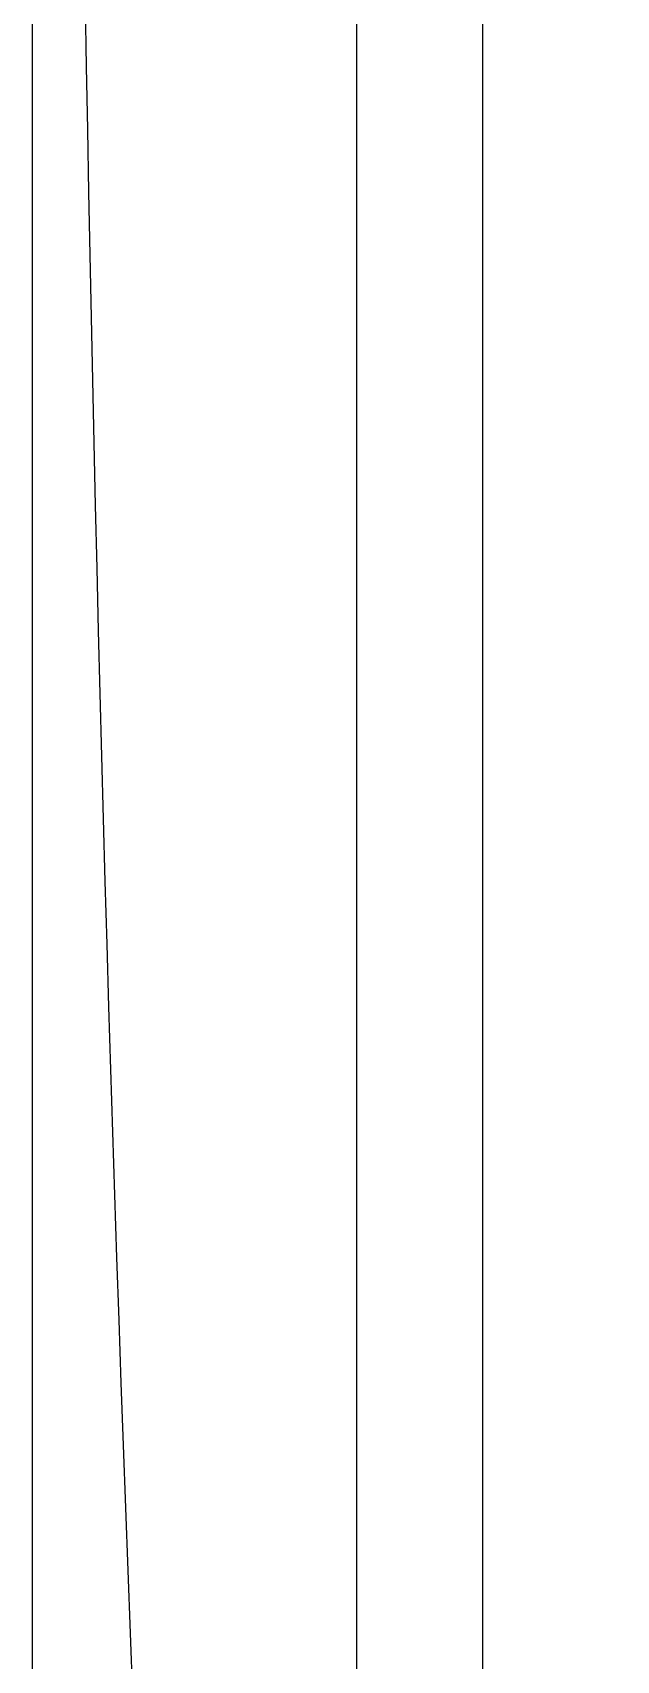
# Model space of a CAD drawing. Extents: x 528 to 612, y 649 to 778.
# Drawn here: x 528.21 to 531.68, y 685.6 to 695.28 of the extents above; entities that cross this region are included whole.
import ezdxf

# ---------------------------------------------------------------- set-up
doc = ezdxf.new("R2010")
doc.units = 0
doc.header["$MEASUREMENT"] = 0
doc.layers.add('1', color=4, linetype='Continuous')

# ---------------------------------------------------------------- blocks, each defined once
blk = doc.blocks.new('2010JETSETTER')
at = {"layer": '1', "color": 3, "linetype": 'Continuous'}
blk.add_line((1.9264, 53.0524), (1.9264, 12.0558), dxfattribs=at)
at = {"layer": '1', "color": 4, "linetype": 'Continuous'}
blk.add_lwpolyline([(12, 65.1082), (72.1125, 65.1082, -0.414214), (84.1125, 53.1082), (84.1125, 12, -0.414214), (72.1125, 0), (12, 0, -0.414214), (0, 12), (0, 53.1082, -0.414214)], format="xyb", close=True, dxfattribs=at)
at = {"layer": '1', "color": 3, "linetype": 'Continuous'}
for points in [[(0.5961, 15.0366), (0.5816, 15.4089), (0.5675, 15.7812), (0.5537, 16.1535), (0.5401, 16.5258), (0.5269, 16.8982), (0.514, 17.2705), (0.5014, 17.6429), (0.4891, 18.0153), (0.4772, 18.3877), (0.4655, 18.7601), (0.4541, 19.1325), (0.4431, 19.505), (0.4324, 19.8774), (0.422, 20.2499), (0.4118, 20.6224), (0.402, 20.9949), (0.3926, 21.3674), (0.3834, 21.74), (0.3745, 22.1125), (0.366, 22.4851), (0.3577, 22.8577), (0.3498, 23.2303), (0.3422, 23.603), (0.3348, 23.9756), (0.3278, 24.3483), (0.3211, 24.721), (0.3148, 25.0938)], [(2.6764, 14.3969), (2.6764, 15.5684), (2.6764, 16.7398), (2.6764, 17.9112), (2.6764, 19.0827), (2.6764, 20.2541), (2.6764, 21.4255), (2.6764, 22.5969), (2.6764, 23.7684), (2.6764, 24.9398), (2.6764, 26.1112), (2.6764, 27.2827), (2.6764, 28.4541), (2.6764, 29.6255), (2.6764, 30.7969), (2.6764, 31.9684)]]:
    blk.add_lwpolyline(points, dxfattribs=at)

msp = doc.modelspace()

# ---------------------------------------------------------------- block references
at = {"layer": '1'}
msp.add_blockref('2010JETSETTER', (528.2128, 670.3522), dxfattribs=at)

doc.saveas('drawing.dxf')
